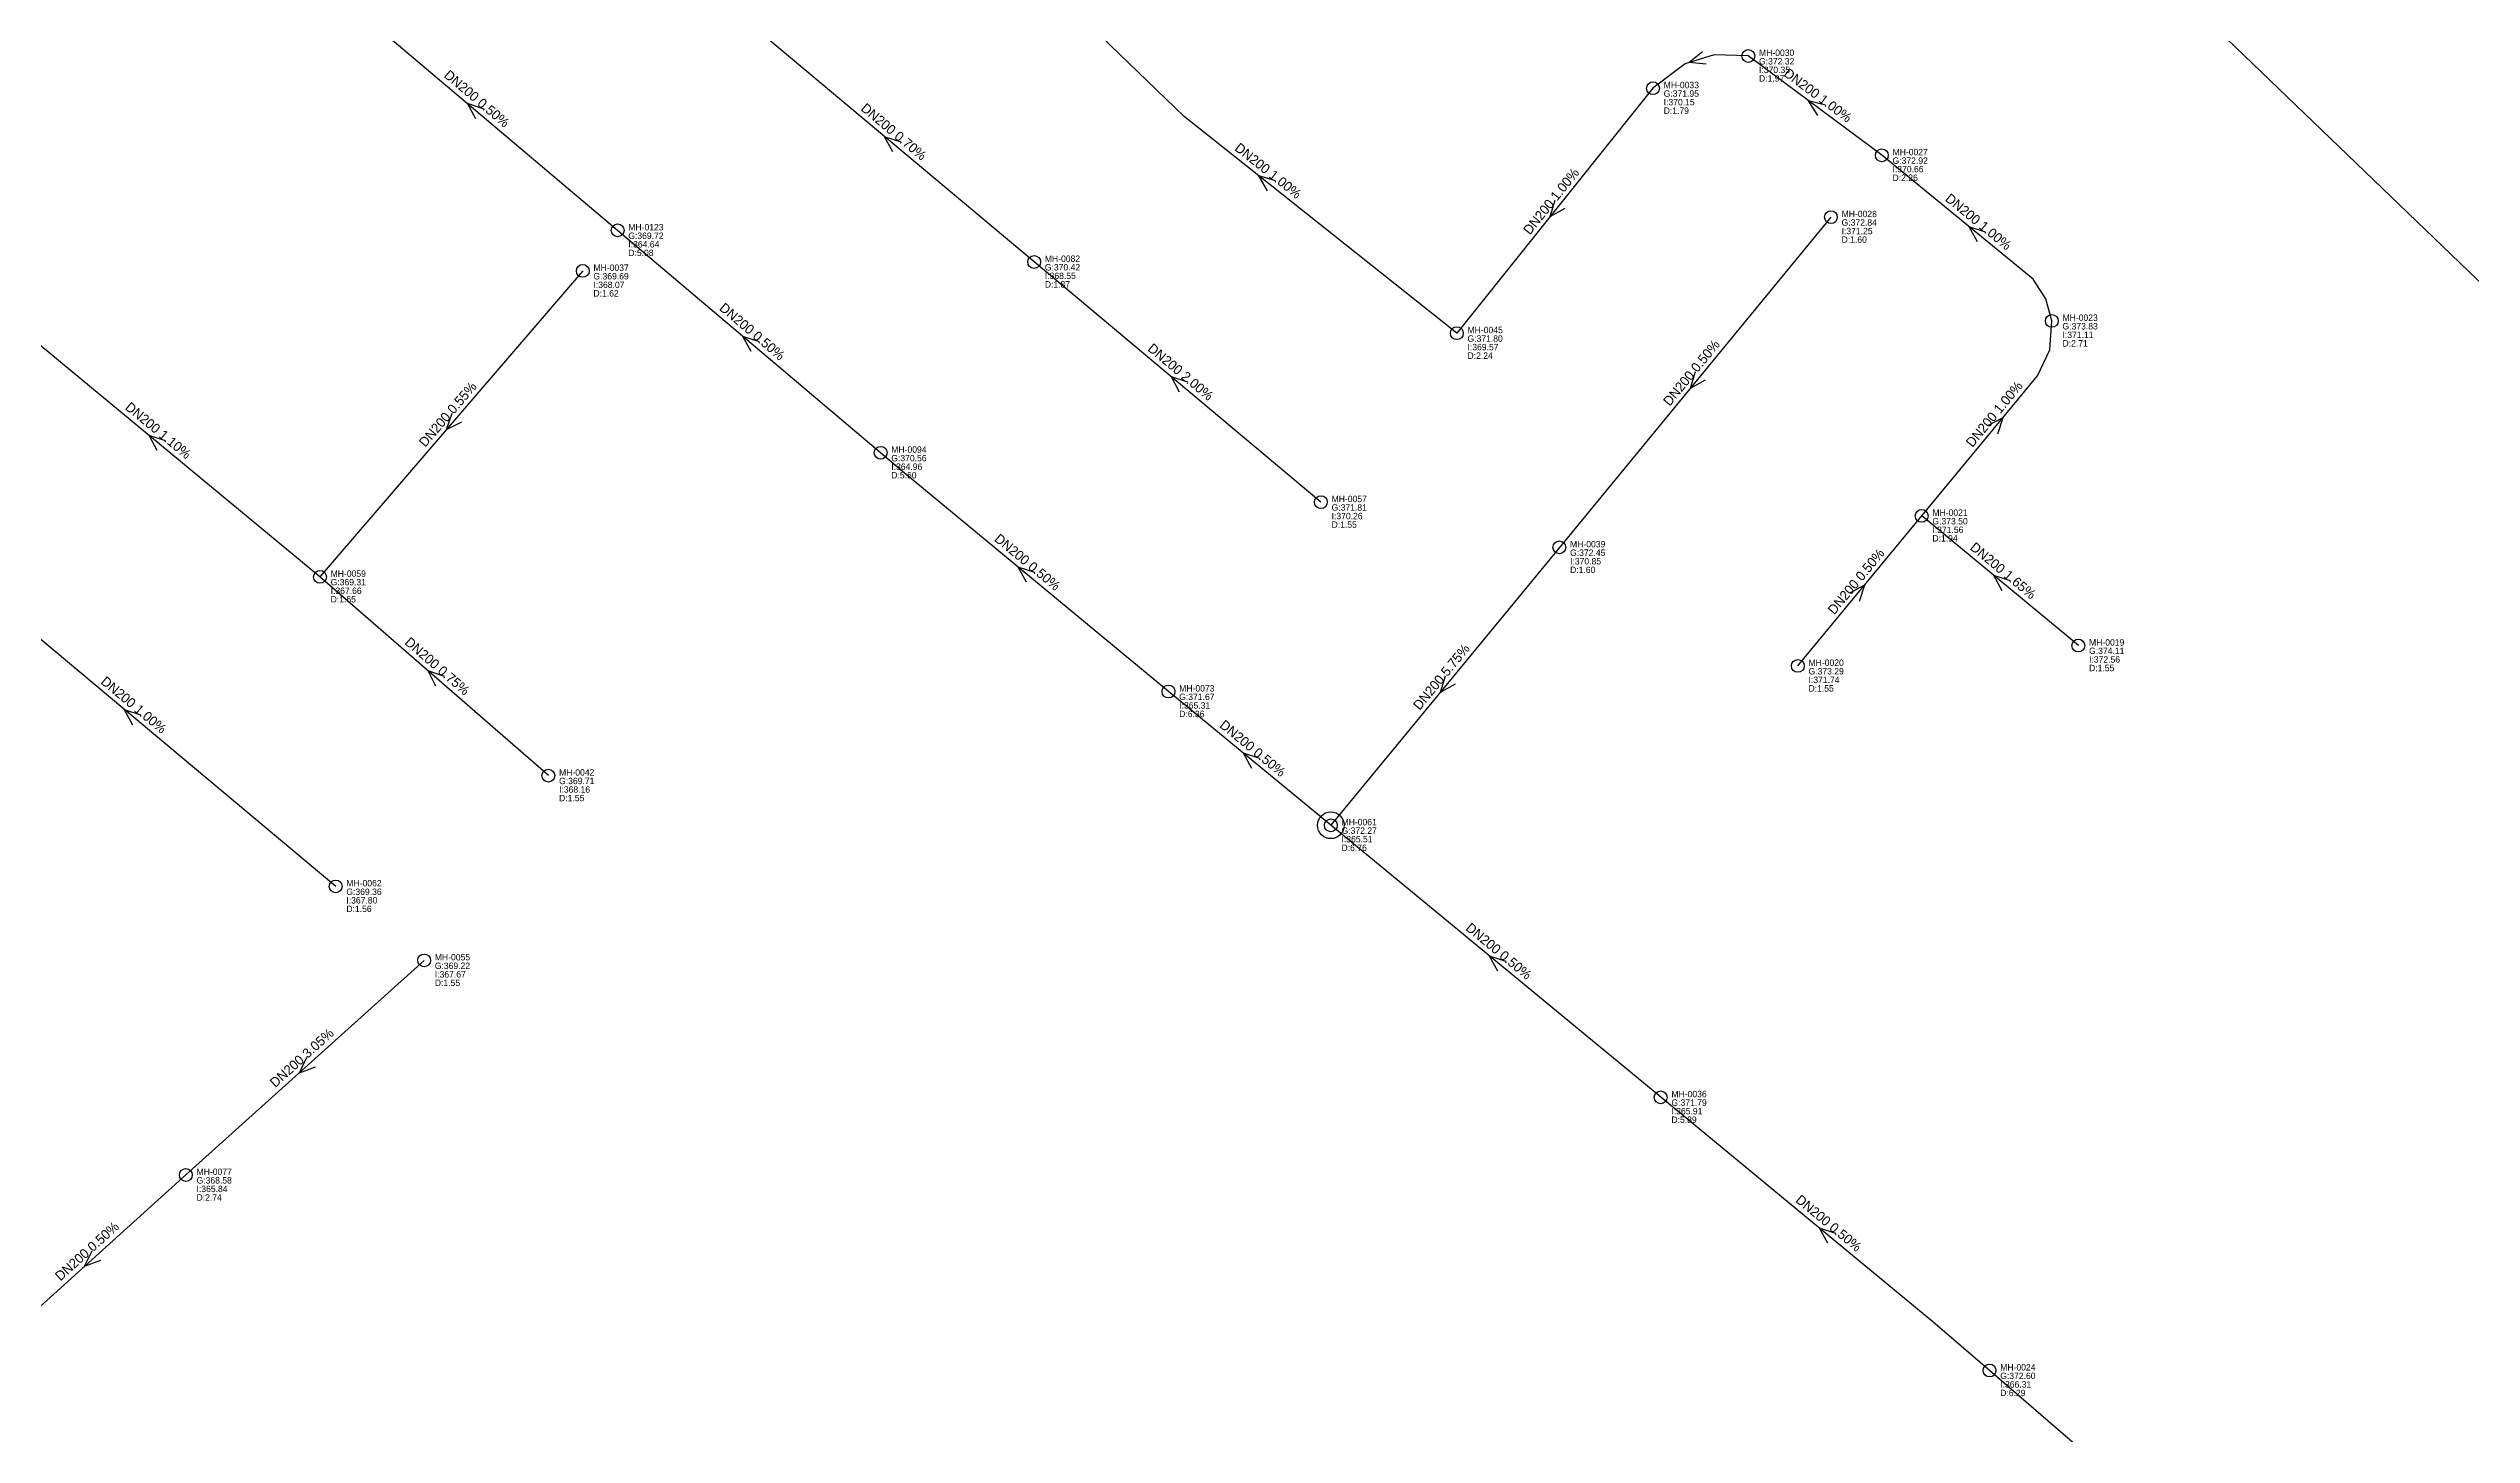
# Model space of a CAD drawing. Header units: metres. Extents: x 449149 to 451990, y 2566737 to 2570847.
# Drawn here: x 451077.6 to 451531, y 2569799.6 to 2570059 of the extents above; entities that cross this region are included whole.
import ezdxf
from ezdxf.enums import TextEntityAlignment as Align

# ---------------------------------------------------------------- set-up
doc = ezdxf.new("R2010")
doc.units = ezdxf.units.M
for name, color, linetype in [('SEW-CATCHMENT', 4, 'Continuous'), ('SEW-DROP', 6, 'Continuous'), ('SEW-LABEL', 2, 'Continuous'), ('SEW-MH', 7, 'Continuous'), ('SEW-MH-LABEL', 8, 'Continuous'), ('SEW-PIPE-DN200', 3, 'Continuous')]:
    doc.layers.add(name, color=color, linetype=linetype)

msp = doc.modelspace()

# ---------------------------------------------------------------- linework, layer by layer
at = {"layer": 'SEW-CATCHMENT'}
msp.add_lwpolyline([(450486.81, 2570738.79), (451379.73, 2570566.72), (451254.16, 2570283.03), (451984.3, 2569580.79)], dxfattribs=at)
at = {"layer": 'SEW-DROP'}
msp.add_circle((451317.54, 2569913.6), 2.5, dxfattribs=at)
at = {"layer": 'SEW-LABEL'}
for p, q in [((451387.07, 2570058.37), (451384.55, 2570056.35)), ((451387.77, 2570056.07), (451384.55, 2570056.35)), ((451157.56, 2570045.82), (451156.04, 2570048.68)), ((451159.11, 2570047.65), (451156.04, 2570048.68)), ((451408.63, 2570046.44), (451406.93, 2570049.19)), ((451410.06, 2570048.37), (451406.93, 2570049.19)), ((451235.58, 2570039.63), (451234.05, 2570042.48)), ((451237.12, 2570041.47), (451234.05, 2570042.48)), ((451305.69, 2570032.32), (451304.09, 2570035.13)), ((451307.18, 2570034.2), (451304.09, 2570035.13)), ((451359.46, 2570030.55), (451358.52, 2570027.45)), ((451361.33, 2570029.05), (451358.52, 2570027.45)), ((451438.53, 2570022.78), (451436.97, 2570025.61)), ((451440.05, 2570024.64), (451436.97, 2570025.61)), ((451209.07, 2570002.25), (451207.55, 2570005.1)), ((451210.62, 2570004.08), (451207.55, 2570005.1)), ((451289.23, 2569994.68), (451287.71, 2569997.52)), ((451290.78, 2569996.52), (451287.71, 2569997.52)), ((451385.73, 2569998.44), (451384.75, 2569995.36)), ((451387.58, 2569996.91), (451384.75, 2569995.36)), ((451153.06, 2569990.65), (451152.02, 2569987.59)), ((451440.47, 2569988.4), (451443.31, 2569989.95)), ((451442.32, 2569986.87), (451443.31, 2569989.95)), ((451097.98, 2569983.72), (451096.44, 2569986.56)), ((451099.51, 2569985.57), (451096.44, 2569986.56)), ((451154.88, 2569989.08), (451152.02, 2569987.59)), ((451260.61, 2569959.08), (451259.06, 2569961.91)), ((451262.14, 2569960.92), (451259.06, 2569961.91)), ((451414.62, 2569957.08), (451417.45, 2569958.63)), ((451416.47, 2569955.55), (451417.45, 2569958.63)), ((451443.14, 2569957.49), (451441.59, 2569960.33)), ((451444.67, 2569959.34), (451441.59, 2569960.33)), ((451150.12, 2569939.61), (451148.65, 2569942.48)), ((451151.7, 2569941.42), (451148.65, 2569942.48)), ((451338.95, 2569941.53), (451337.97, 2569938.45)), ((451340.8, 2569940), (451337.97, 2569938.45)), ((451093.38, 2569932.36), (451091.85, 2569935.21)), ((451094.92, 2569934.2), (451091.85, 2569935.21)), ((451302.75, 2569924.24), (451301.2, 2569927.07)), ((451304.28, 2569926.09), (451301.2, 2569927.07)), ((451348.8, 2569886.27), (451347.25, 2569889.1)), ((451350.32, 2569888.12), (451347.25, 2569889.1)), ((451125.92, 2569870.13), (451124.49, 2569867.23)), ((451127.53, 2569868.34), (451124.49, 2569867.23)), ((451410.52, 2569835.37), (451408.97, 2569838.21)), ((451412.04, 2569837.22), (451408.97, 2569838.21)), ((451085.73, 2569833.91), (451084.3, 2569831.01)), ((451087.33, 2569832.13), (451084.3, 2569831.01))]:
    msp.add_line(p, q, dxfattribs=at)
at = {"layer": 'SEW-MH'}
for centre in [(451395.65, 2570057.59), (451377.81, 2570051.55), (451420.63, 2570039), (451184.1, 2570024.94), (451411.1, 2570027.42), (451177.58, 2570017.36), (451262.03, 2570019.04), (451452.43, 2570008), (451341.11, 2570005.7), (451233.3, 2569983.32), (451315.68, 2569974.08), (451428.09, 2569971.51), (451360.3, 2569965.62), (451128.41, 2569960.1), (451404.91, 2569943.43), (451457.4, 2569947.24), (451287.17, 2569938.64), (451171.15, 2569922.9), (451317.54, 2569913.6), (451131.35, 2569902.16), (451147.9, 2569888.31), (451379.26, 2569862.7), (451103.32, 2569848.15), (451440.78, 2569811.56)]:
    msp.add_circle(centre, 1.2, dxfattribs=at)
at = {"layer": 'SEW-PIPE-DN200'}
for points in [[(451184.1, 2570024.94), (451130.28, 2570070.47)], [(451262.03, 2570019.04), (451208.37, 2570063.99)], [(451341.11, 2570005.7), (451290.08, 2570046.27), (451271.05, 2570064.57)], [(451395.65, 2570057.59), (451395.65, 2570057.59), (451389.26, 2570057.78), (451383.82, 2570056.13), (451377.81, 2570051.55), (451377.81, 2570051.55)], [(451420.63, 2570039), (451395.65, 2570057.59)], [(451377.81, 2570051.55), (451341.11, 2570005.7)], [(451452.43, 2570008), (451452.43, 2570008), (451451.29, 2570012.16), (451448.96, 2570015.79), (451420.63, 2570039)], [(451411.1, 2570027.42), (451360.3, 2569965.62)], [(451233.3, 2569983.32), (451184.1, 2570024.94)], [(451177.58, 2570017.36), (451128.41, 2569960.1)], [(451315.68, 2569974.08), (451262.03, 2570019.04)], [(451128.41, 2569960.1), (451066.78, 2570011.1)], [(451428.09, 2569971.51), (451449.73, 2569997.73), (451452.06, 2570002.6), (451452.43, 2570008)], [(451287.17, 2569938.64), (451237.73, 2569979.57), (451233.3, 2569983.32)], [(451404.91, 2569943.43), (451428.09, 2569971.51)], [(451457.4, 2569947.24), (451428.09, 2569971.51)], [(451131.35, 2569902.16), (451054.65, 2569966.33)], [(451360.3, 2569965.62), (451317.54, 2569913.6)], [(451171.15, 2569922.9), (451128.41, 2569960.1)], [(451317.54, 2569913.6), (451287.17, 2569938.64)], [(451379.26, 2569862.7), (451317.54, 2569913.6)], [(451147.9, 2569888.31), (451103.32, 2569848.15)], [(451440.78, 2569811.56), (451430.19, 2569820.7), (451379.26, 2569862.7)], [(451103.32, 2569848.15), (451067.51, 2569815.88)], [(451502.07, 2569758.59), (451440.78, 2569811.56)]]:
    msp.add_lwpolyline(points, dxfattribs=at)

# ---------------------------------------------------------------- texts
at = {"layer": 'SEW-LABEL'}
for s, rotation, p in [('DN200 0.50%', 319.7698, (451157.19, 2570048.91)), ('DN200 1.00%', 323.348, (451408.14, 2570049.5)), ('DN200 0.70%', 320.0412, (451235.2, 2570042.72)), ('DN200 1.00%', 321.516, (451305.26, 2570035.4)), ('DN200 1.00%', 51.3312, (451359.46, 2570029.83)), ('DN200 1.00%', 320.6679, (451438.13, 2570025.86)), ('DN200 0.50%', 319.7699, (451208.7, 2570005.33)), ('DN200 2.00%', 320.0412, (451288.86, 2569997.76)), ('DN200 0.50%', 50.5792, (451385.7, 2569997.72)), ('DN200 0.55%', 49.3448, (451153, 2569989.93)), ('DN200 1.00%', 50.4609, (451442.35, 2569989.99)), ('DN200 1.10%', 320.3901, (451097.59, 2569986.8)), ('DN200 0.50%', 320.3786, (451260.22, 2569962.16)), ('DN200 0.50%', 50.4623, (451416.5, 2569958.67)), ('DN200 1.65%', 320.3663, (451442.75, 2569960.57)), ('DN200 0.75%', 318.9645, (451149.78, 2569942.7)), ('DN200 5.75%', 50.5792, (451338.92, 2569940.81)), ('DN200 1.00%', 320.0811, (451093, 2569935.44)), ('DN200 0.50%', 320.4908, (451302.36, 2569927.32)), ('DN200 0.50%', 320.4907, (451348.4, 2569889.35)), ('DN200 3.05%', 42.0184, (451125.61, 2569869.43)), ('DN200 0.50%', 320.4907, (451410.12, 2569838.45)), ('DN200 0.50%', 42.0184, (451085.42, 2569833.22))]:
    msp.add_text(s, height=1.8, rotation=rotation, dxfattribs=at).set_placement(p, align=Align.CENTER)
at = {"layer": 'SEW-MH-LABEL'}
for s, p in [('MH-0030', (451397.65, 2570057.59)), ('G:372.32', (451397.65, 2570055.99)), ('D:1.97', (451397.65, 2570052.79)), ('I:370.35', (451397.65, 2570054.39)), ('G:371.95', (451379.81, 2570049.95)), ('MH-0033', (451379.81, 2570051.55)), ('I:370.15', (451379.81, 2570048.35)), ('D:1.79', (451379.81, 2570046.75)), ('MH-0027', (451422.63, 2570039)), ('G:372.92', (451422.63, 2570037.4)), ('D:2.26', (451422.63, 2570034.2)), ('I:370.66', (451422.63, 2570035.8)), ('MH-0123', (451186.1, 2570024.94)), ('G:372.84', (451413.1, 2570025.82)), ('MH-0028', (451413.1, 2570027.42)), ('G:369.72', (451186.1, 2570023.34)), ('I:364.64', (451186.1, 2570021.74)), ('D:1.60', (451413.1, 2570022.62)), ('I:371.25', (451413.1, 2570024.22)), ('G:369.69', (451179.58, 2570015.76)), ('MH-0037', (451179.58, 2570017.36)), ('D:5.08', (451186.1, 2570020.14)), ('G:370.42', (451264.03, 2570017.44)), ('MH-0082', (451264.03, 2570019.04)), ('I:368.55', (451264.03, 2570015.84)), ('D:1.62', (451179.58, 2570012.56)), ('I:368.07', (451179.58, 2570014.16)), ('D:1.87', (451264.03, 2570014.24)), ('MH-0023', (451454.43, 2570008)), ('G:371.80', (451343.11, 2570004.1)), ('MH-0045', (451343.11, 2570005.7)), ('I:369.57', (451343.11, 2570002.5)), ('G:373.83', (451454.43, 2570006.4)), ('D:2.71', (451454.43, 2570003.2)), ('I:371.11', (451454.43, 2570004.8)), ('D:2.24', (451343.11, 2570000.9)), ('G:370.56', (451235.3, 2569981.72)), ('MH-0094', (451235.3, 2569983.32)), ('I:364.96', (451235.3, 2569980.12)), ('D:5.60', (451235.3, 2569978.52)), ('G:371.81', (451317.68, 2569972.48)), ('MH-0057', (451317.68, 2569974.08)), ('I:370.26', (451317.68, 2569970.88)), ('MH-0021', (451430.09, 2569971.51)), ('D:1.55', (451317.68, 2569969.28)), ('G:373.50', (451430.09, 2569969.91)), ('D:1.94', (451430.09, 2569966.71)), ('I:371.56', (451430.09, 2569968.31)), ('G:372.45', (451362.3, 2569964.02)), ('MH-0039', (451362.3, 2569965.62)), ('I:370.85', (451362.3, 2569962.42)), ('G:369.31', (451130.41, 2569958.5)), ('MH-0059', (451130.41, 2569960.1)), ('I:367.66', (451130.41, 2569956.9)), ('D:1.60', (451362.3, 2569960.82)), ('D:1.65', (451130.41, 2569955.3)), ('MH-0020', (451406.91, 2569943.43)), ('G:374.11', (451459.4, 2569945.64)), ('MH-0019', (451459.4, 2569947.24)), ('I:372.56', (451459.4, 2569944.04)), ('MH-0073', (451289.17, 2569938.64)), ('G:373.29', (451406.91, 2569941.83)), ('I:371.74', (451406.91, 2569940.23)), ('D:1.55', (451459.4, 2569942.44)), ('G:371.67', (451289.17, 2569937.04)), ('I:365.31', (451289.17, 2569935.44)), ('D:1.55', (451406.91, 2569938.63)), ('D:6.36', (451289.17, 2569933.84)), ('G:369.71', (451173.15, 2569921.3)), ('MH-0042', (451173.15, 2569922.9)), ('D:1.55', (451173.15, 2569918.1)), ('I:368.16', (451173.15, 2569919.7)), ('G:372.27', (451319.54, 2569912)), ('MH-0061', (451319.54, 2569913.6)), ('D:6.76', (451319.54, 2569908.8)), ('I:365.51', (451319.54, 2569910.4)), ('G:369.36', (451133.35, 2569900.56)), ('MH-0062', (451133.35, 2569902.16)), ('I:367.80', (451133.35, 2569898.96)), ('D:1.56', (451133.35, 2569897.36)), ('G:369.22', (451149.9, 2569886.71)), ('MH-0055', (451149.9, 2569888.31)), ('I:367.67', (451149.9, 2569885.11)), ('D:1.55', (451149.9, 2569883.51)), ('MH-0036', (451381.26, 2569862.7)), ('G:371.79', (451381.26, 2569861.1)), ('D:5.89', (451381.26, 2569857.9)), ('I:365.91', (451381.26, 2569859.5)), ('MH-0077', (451105.32, 2569848.15)), ('G:368.58', (451105.32, 2569846.55)), ('I:365.84', (451105.32, 2569844.95)), ('D:2.74', (451105.32, 2569843.35)), ('G:372.60', (451442.78, 2569809.96)), ('MH-0024', (451442.78, 2569811.56)), ('I:366.31', (451442.78, 2569808.36)), ('D:6.29', (451442.78, 2569806.76))]:
    msp.add_text(s, height=1.2, dxfattribs=at).set_placement(p)

doc.saveas('drawing.dxf')
